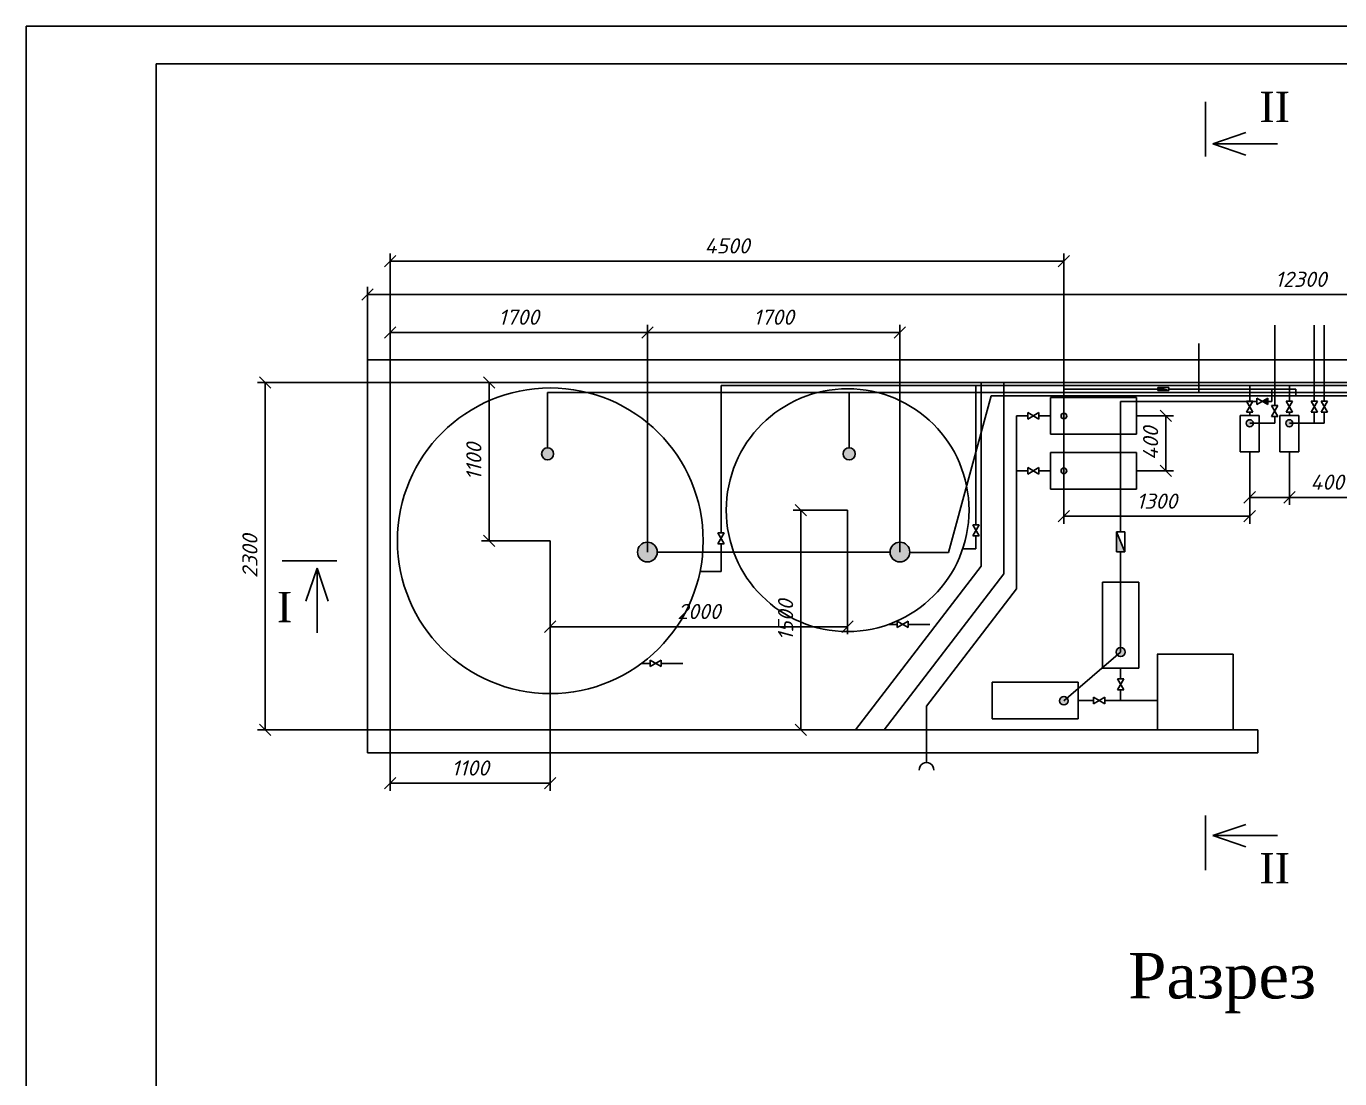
# Model space of a CAD drawing. Header units: millimetres. Extents: x 158645 to 1043550, y -60647 to 236438.
# Drawn here: x 612260 to 629573, y 162572 to 176446 of the extents above; entities that cross this region are included whole.
import ezdxf

# ---------------------------------------------------------------- set-up
doc = ezdxf.new("R2010")
doc.units = ezdxf.units.MM
doc.layers.add('опорудование', color=7, linetype='Continuous')
doc.styles.add('CН', font='TIMES.TTF')
doc.styles.add('СИС', font='txt.shx', dxfattribs={"oblique": 15})
doc.dimstyles.new('50 СИС', dxfattribs={"dimscale": 0, "dimtxt": 200, "dimasz": 150, "dimexe": 100, "dimexo": 0.625, "dimgap": 100, "dimtad": 1, "dimlfac": 0.5, "dimdsep": 46, "dimtxsty": 'СИС', "dimblk": 'OBLIQUE', "dimcen": 2.5, "dimclrd": 3, "dimclre": 3, "dimclrt": 7, "dimadec": 0, "dimazin": 0, "dimtm": 1e-09, "dimtfac": 1, "dimtmove": 0, "dimatfit": 3, "dimldrblk": 'NONE', "dimfxl": 0, "dimtolj": 1, "dimtzin": 0, "dimarcsym": 0})

# ---------------------------------------------------------------- blocks, each defined once
blk = doc.blocks.new('_Oblique')
at = {"color": 0, "lineweight": -2}
blk.add_line((-0.5, -0.5), (0.5, 0.5), dxfattribs=at)
blk = doc.blocks.new('*D129')
at = {"layer": 'Defpoints', "color": 0, "ltscale": 80}
for p in [(616758, 172910), (616758, 172050), (641363, 172050)]:
    blk.add_point(p, dxfattribs=at)
at = {"layer": 'опорудование', "color": 3, "lineweight": -2, "ltscale": 80}
for p, q in [((616758, 172051), (616758, 173010)), ((641363, 172051), (641363, 173010)), ((641363, 172910), (616758, 172910))]:
    blk.add_line(p, q, dxfattribs=at)
at = {"layer": 'опорудование', "color": 3, "lineweight": -2, "ltscale": 80, "xscale": 150, "yscale": 150, "zscale": 150, "rotation": 180}
blk.add_blockref('_Oblique', (616758, 172910), dxfattribs=at)
at = {"layer": 'опорудование', "color": 3, "lineweight": -2, "ltscale": 80, "xscale": 150, "yscale": 150, "zscale": 150}
blk.add_blockref('_Oblique', (641363, 172910), dxfattribs=at)
at = {"layer": 'опорудование', "color": 7, "ltscale": 80, "insert": (629060, 173110), "char_height": 200, "attachment_point": 5, "style": 'СИС'}
blk.add_mtext('\\A1;12300', dxfattribs=at)
blk = doc.blocks.new('_None')
blk = doc.blocks.new('*D130')
at = {"layer": 'Defpoints', "color": 0, "ltscale": 80}
for p in [(617058, 171750), (615408, 167170), (617058, 167170)]:
    blk.add_point(p, dxfattribs=at)
at = {"layer": 'опорудование', "color": 3, "lineweight": -2, "ltscale": 80}
for p, q in [((617057, 171750), (615308, 171750)), ((615408, 171750), (615408, 167170)), ((617057, 167170), (615308, 167170))]:
    blk.add_line(p, q, dxfattribs=at)
at = {"layer": 'опорудование', "color": 3, "lineweight": -2, "ltscale": 80, "xscale": 150, "yscale": 150, "zscale": 150}
for p, rotation in [((615408, 171750), 90), ((615408, 167170), 270)]:
    blk.add_blockref('_Oblique', p, dxfattribs=dict(at, rotation=rotation))
at = {"layer": 'опорудование', "color": 7, "ltscale": 80, "insert": (615208, 169460), "char_height": 200, "attachment_point": 5, "rotation": 90, "style": 'СИС'}
blk.add_mtext('\\A1;2300', dxfattribs=at)
blk = doc.blocks.new('*D131')
at = {"layer": 'Defpoints', "color": 0, "ltscale": 80}
for p in [(617058, 169664), (619167, 169664), (617058, 166468)]:
    blk.add_point(p, dxfattribs=at)
at = {"layer": 'опорудование', "color": 3, "lineweight": -2, "ltscale": 80}
for p, q in [((617058, 169663), (617058, 166368)), ((619167, 169663), (619167, 166368)), ((619167, 166468), (617058, 166468))]:
    blk.add_line(p, q, dxfattribs=at)
at = {"layer": 'опорудование', "color": 3, "lineweight": -2, "ltscale": 80, "xscale": 150, "yscale": 150, "zscale": 150, "rotation": 180}
blk.add_blockref('_Oblique', (617058, 166468), dxfattribs=at)
at = {"layer": 'опорудование', "color": 3, "lineweight": -2, "ltscale": 80, "xscale": 150, "yscale": 150, "zscale": 150}
blk.add_blockref('_Oblique', (619167, 166468), dxfattribs=at)
at = {"layer": 'опорудование', "color": 7, "ltscale": 80, "insert": (618112, 166668), "char_height": 200, "attachment_point": 5, "style": 'СИС'}
blk.add_mtext('\\A1;1100', dxfattribs=at)
blk = doc.blocks.new('*D132')
at = {"layer": 'Defpoints', "color": 0, "ltscale": 80}
for p in [(617058, 171750), (618360, 169664), (619167, 169664)]:
    blk.add_point(p, dxfattribs=at)
at = {"layer": 'опорудование', "color": 3, "lineweight": -2, "ltscale": 80}
for p, q in [((617058, 171750), (618460, 171750)), ((618360, 171750), (618360, 169664)), ((619167, 169664), (618260, 169664))]:
    blk.add_line(p, q, dxfattribs=at)
at = {"layer": 'опорудование', "color": 3, "lineweight": -2, "ltscale": 80, "xscale": 150, "yscale": 150, "zscale": 150}
for p, rotation in [((618360, 171750), 90), ((618360, 169664), 270)]:
    blk.add_blockref('_Oblique', p, dxfattribs=dict(at, rotation=rotation))
at = {"layer": 'опорудование', "color": 7, "ltscale": 80, "insert": (618160, 170707), "char_height": 200, "attachment_point": 5, "rotation": 90, "style": 'СИС'}
blk.add_mtext('\\A1;1100', dxfattribs=at)
blk = doc.blocks.new('*D133')
at = {"layer": 'Defpoints', "color": 0, "ltscale": 80}
for p in [(617058, 172411), (617058, 169663), (620447, 169515)]:
    blk.add_point(p, dxfattribs=at)
at = {"layer": 'опорудование', "color": 3, "lineweight": -2, "ltscale": 80}
for p, q in [((617058, 169664), (617058, 172511)), ((620447, 169515), (620447, 172511)), ((620447, 172411), (617058, 172411))]:
    blk.add_line(p, q, dxfattribs=at)
at = {"layer": 'опорудование', "color": 3, "lineweight": -2, "ltscale": 80, "xscale": 150, "yscale": 150, "zscale": 150, "rotation": 180}
blk.add_blockref('_Oblique', (617058, 172411), dxfattribs=at)
at = {"layer": 'опорудование', "color": 3, "lineweight": -2, "ltscale": 80, "xscale": 150, "yscale": 150, "zscale": 150}
blk.add_blockref('_Oblique', (620447, 172411), dxfattribs=at)
at = {"layer": 'опорудование', "color": 7, "ltscale": 80, "insert": (618752, 172611), "char_height": 200, "attachment_point": 5, "style": 'СИС'}
blk.add_mtext('\\A1;1700', dxfattribs=at)
blk = doc.blocks.new('*D134')
at = {"layer": 'Defpoints', "color": 0, "ltscale": 80}
for p in [(623776, 172411), (620447, 169515), (623776, 169515)]:
    blk.add_point(p, dxfattribs=at)
at = {"layer": 'опорудование', "color": 3, "lineweight": -2, "ltscale": 80}
for p, q in [((620447, 169515), (620447, 172511)), ((623776, 169515), (623776, 172511)), ((620447, 172411), (623776, 172411))]:
    blk.add_line(p, q, dxfattribs=at)
at = {"layer": 'опорудование', "color": 3, "lineweight": -2, "ltscale": 80, "xscale": 150, "yscale": 150, "zscale": 150, "rotation": 180}
blk.add_blockref('_Oblique', (620447, 172411), dxfattribs=at)
at = {"layer": 'опорудование', "color": 3, "lineweight": -2, "ltscale": 80, "xscale": 150, "yscale": 150, "zscale": 150}
blk.add_blockref('_Oblique', (623776, 172411), dxfattribs=at)
at = {"layer": 'опорудование', "color": 7, "ltscale": 80, "insert": (622111, 172611), "char_height": 200, "attachment_point": 5, "style": 'СИС'}
blk.add_mtext('\\A1;1700', dxfattribs=at)
blk = doc.blocks.new('*D135')
at = {"layer": 'Defpoints', "color": 0, "ltscale": 80}
for p in [(623086, 170067), (619167, 169664), (623086, 168531)]:
    blk.add_point(p, dxfattribs=at)
at = {"layer": 'опорудование', "color": 3, "lineweight": -2, "ltscale": 80}
for p, q in [((623086, 170067), (623086, 168431)), ((619167, 169663), (619167, 168431)), ((619167, 168531), (623086, 168531))]:
    blk.add_line(p, q, dxfattribs=at)
at = {"layer": 'опорудование', "color": 3, "lineweight": -2, "ltscale": 80, "xscale": 150, "yscale": 150, "zscale": 150, "rotation": 180}
blk.add_blockref('_Oblique', (619167, 168531), dxfattribs=at)
at = {"layer": 'опорудование', "color": 3, "lineweight": -2, "ltscale": 80, "xscale": 150, "yscale": 150, "zscale": 150}
blk.add_blockref('_Oblique', (623086, 168531), dxfattribs=at)
at = {"layer": 'опорудование', "color": 7, "ltscale": 80, "insert": (621127, 168731), "char_height": 200, "attachment_point": 5, "style": 'СИС'}
blk.add_mtext('\\A1;2000', dxfattribs=at)
blk = doc.blocks.new('*D136')
at = {"layer": 'Defpoints', "color": 0, "ltscale": 80}
for p in [(625938, 173351), (617058, 172050), (625938, 171346)]:
    blk.add_point(p, dxfattribs=at)
at = {"layer": 'опорудование', "color": 3, "lineweight": -2, "ltscale": 80}
for p, q in [((617058, 172051), (617058, 173451)), ((617058, 173351), (625938, 173351)), ((625938, 171347), (625938, 173451))]:
    blk.add_line(p, q, dxfattribs=at)
at = {"layer": 'опорудование', "color": 3, "lineweight": -2, "ltscale": 80, "xscale": 150, "yscale": 150, "zscale": 150, "rotation": 180}
blk.add_blockref('_Oblique', (617058, 173351), dxfattribs=at)
at = {"layer": 'опорудование', "color": 3, "lineweight": -2, "ltscale": 80, "xscale": 150, "yscale": 150, "zscale": 150}
blk.add_blockref('_Oblique', (625938, 173351), dxfattribs=at)
at = {"layer": 'опорудование', "color": 7, "ltscale": 80, "insert": (621498, 173551), "char_height": 200, "attachment_point": 5, "style": 'СИС'}
blk.add_mtext('\\A1;4500', dxfattribs=at)
blk = doc.blocks.new('*D141')
at = {"layer": 'Defpoints', "color": 0, "ltscale": 80}
for p in [(623086, 170067), (622469, 167170), (623086, 167170)]:
    blk.add_point(p, dxfattribs=at)
at = {"layer": 'опорудование', "color": 3, "lineweight": -2, "ltscale": 80}
for p, q in [((623086, 170067), (622369, 170067)), ((622469, 170067), (622469, 167170)), ((623086, 167170), (622369, 167170))]:
    blk.add_line(p, q, dxfattribs=at)
at = {"layer": 'опорудование', "color": 3, "lineweight": -2, "ltscale": 80, "xscale": 150, "yscale": 150, "zscale": 150}
for p, rotation in [((622469, 170067), 90), ((622469, 167170), 270)]:
    blk.add_blockref('_Oblique', p, dxfattribs=dict(at, rotation=rotation))
at = {"layer": 'опорудование', "color": 7, "ltscale": 80, "insert": (622269, 168618), "char_height": 200, "attachment_point": 5, "rotation": 90, "style": 'СИС'}
blk.add_mtext('\\A1;1500', dxfattribs=at)
blk = doc.blocks.new('*D142')
at = {"layer": 'Defpoints', "color": 0, "ltscale": 80}
for p in [(625938, 171347), (628386, 170834), (625938, 169986)]:
    blk.add_point(p, dxfattribs=at)
at = {"layer": 'опорудование', "color": 3, "lineweight": -2, "ltscale": 80}
for p, q in [((625938, 171346), (625938, 169886)), ((628386, 170834), (628386, 169886)), ((628386, 169986), (625938, 169986))]:
    blk.add_line(p, q, dxfattribs=at)
at = {"layer": 'опорудование', "color": 3, "lineweight": -2, "ltscale": 80, "xscale": 150, "yscale": 150, "zscale": 150, "rotation": 180}
blk.add_blockref('_Oblique', (625938, 169986), dxfattribs=at)
at = {"layer": 'опорудование', "color": 3, "lineweight": -2, "ltscale": 80, "xscale": 150, "yscale": 150, "zscale": 150}
blk.add_blockref('_Oblique', (628386, 169986), dxfattribs=at)
at = {"layer": 'опорудование', "color": 7, "ltscale": 80, "insert": (627162, 170186), "char_height": 200, "attachment_point": 5, "style": 'СИС'}
blk.add_mtext('\\A1;1300', dxfattribs=at)
blk = doc.blocks.new('*D143')
at = {"layer": 'Defpoints', "color": 0, "ltscale": 80}
for p in [(628386, 170834), (628910, 170834), (628910, 170236)]:
    blk.add_point(p, dxfattribs=at)
at = {"layer": 'опорудование', "color": 3, "lineweight": -2, "ltscale": 80}
for p, q in [((628386, 170833), (628386, 170136)), ((628910, 170834), (628910, 170136)), ((628386, 170236), (628910, 170236)), ((628910, 170236), (629753, 170236))]:
    blk.add_line(p, q, dxfattribs=at)
at = {"layer": 'опорудование', "color": 3, "lineweight": -2, "ltscale": 80, "xscale": 150, "yscale": 150, "zscale": 150, "rotation": 180}
blk.add_blockref('_Oblique', (628386, 170236), dxfattribs=at)
at = {"layer": 'опорудование', "color": 3, "lineweight": -2, "ltscale": 80, "xscale": 150, "yscale": 150, "zscale": 150}
blk.add_blockref('_Oblique', (628910, 170236), dxfattribs=at)
at = {"layer": 'опорудование', "color": 7, "ltscale": 80, "insert": (629407, 170436), "char_height": 200, "attachment_point": 5, "style": 'СИС'}
blk.add_mtext('\\A1;400', dxfattribs=at)
blk = doc.blocks.new('*D144')
at = {"layer": 'Defpoints', "color": 0, "ltscale": 80}
for p in [(626894, 171311), (626894, 170585), (627280, 170585)]:
    blk.add_point(p, dxfattribs=at)
at = {"layer": 'опорудование', "color": 3, "lineweight": -2, "ltscale": 80}
for p, q in [((626895, 171311), (627380, 171311)), ((627280, 171311), (627280, 170585)), ((626895, 170585), (627380, 170585))]:
    blk.add_line(p, q, dxfattribs=at)
at = {"layer": 'опорудование', "color": 3, "lineweight": -2, "ltscale": 80, "xscale": 150, "yscale": 150, "zscale": 150}
for p, rotation in [((627280, 171311), 90), ((627280, 170585), 270)]:
    blk.add_blockref('_Oblique', p, dxfattribs=dict(at, rotation=rotation))
at = {"layer": 'опорудование', "color": 7, "ltscale": 80, "insert": (627080, 170948), "char_height": 200, "attachment_point": 5, "rotation": 90, "style": 'СИС'}
blk.add_mtext('\\A1;400', dxfattribs=at)

msp = doc.modelspace()

# ---------------------------------------------------------------- hatches: boundary and pattern name
at = {"layer": 'опорудование', "ltscale": 80}
for points in [[(627175.841, 171686.083), (627175.841, 171642.554), (627318.849, 171642.554)], [(628625.639, 171543.284), (628552.342, 171501.001), (628625.639, 171458.922)], [(626632.099, 169779.233), (626632.099, 169517.454), (626738.558, 169517.454)]]:
    msp.add_hatch(color=7, dxfattribs=at).paths.add_polyline_path(points)
h = msp.add_hatch(color=7, dxfattribs=at)
h.paths.add_polyline_path([(625975.434, 171308.265, 1.000000782), (625899.84, 171308.265, 1)])
h.paths.add_polyline_path([(625975.434, 170585.304, 1), (625899.84, 170585.304, 1)])
h = msp.add_hatch(color=7, dxfattribs=at)
h.paths.add_polyline_path([(628434.24, 171212.587, 1), (628339.662, 171212.587, 1)])
h.paths.add_polyline_path([(628956.238, 171212.587, 1), (628861.66, 171212.587, 1)])
h = msp.add_hatch(color=7, dxfattribs=at)
h.paths.add_polyline_path([(619211.48, 170809.016, 1), (619052.444, 170809.016, 1)])
h.paths.add_polyline_path([(623186.393, 170809.016, 1), (623027.357, 170809.016, 1)])
h = msp.add_hatch(color=7, dxfattribs=at)
h.paths.add_polyline_path([(620316.407, 169514.532, 1), (620577.117, 169514.532, 1)])
h.paths.add_polyline_path([(623906.153, 169514.532, 1), (623645.443, 169514.532, 1)])
h = msp.add_hatch(color=7, dxfattribs=at)
h.paths.add_polyline_path([(625881.244, 167555.265, 1), (625992.662, 167555.265, 1)])
h.paths.add_polyline_path([(626746.088, 168196.954, 1), (626624.054, 168196.954, 1)])

# ---------------------------------------------------------------- linework, layer by layer
for p, q in [((612260.161, 176446.142), (654260.161, 176446.142)), ((612260.161, 176446.142), (612260.161, 146746.142)), ((653760.161, 175952.764), (613971.965, 175952.764)), ((613971.965, 175952.764), (613971.965, 147246.142))]:
    msp.add_line(p, q)
at = {"layer": 'опорудование', "color": 1, "ltscale": 80}
for p, q in [((627804.651, 175452.092), (627804.651, 174731.155)), ((628334.241, 175044.244), (627900.151, 174896.583)), ((627900.151, 174896.583), (628750.968, 174896.583)), ((628334.241, 174748.922), (627900.151, 174896.583)), ((628716.155, 171447.859), (628716.155, 172506.229)), ((629238.153, 171503.508), (629238.153, 172506.229)), ((629369.864, 171503.508), (629369.864, 172506.229)), ((621418.292, 171708.927), (633853.988, 171708.927)), ((621418.292, 169768.614), (621418.292, 171708.927)), ((624416.739, 169509.839), (624976.429, 171575.415)), ((624777.608, 169873.707), (624777.608, 171708.927)), ((624976.429, 171575.415), (636224.971, 171575.415)), ((625937.637, 171662.167), (627175.841, 171662.167)), ((625937.637, 171346.063), (625937.637, 171662.167)), ((627318.849, 171662.167), (628996.063, 171662.167)), ((628385.991, 171501.001), (628385.991, 171708.927)), ((628909.897, 171503.508), (628909.897, 171708.927)), ((628996.063, 171662.167), (628996.063, 171575.415)), ((628385.991, 171430.032), (628385.991, 171430.388)), ((628385.991, 171430.388), (628385.991, 171430.032)), ((628385.991, 171430.032), (628385.991, 171430.388)), ((628552.52, 171501.103), (628552.164, 171501.103)), ((628909.795, 171430.032), (628909.795, 171430.388)), ((628909.795, 171430.388), (628909.795, 171430.032)), ((629238.153, 171430.032), (629238.153, 171430.388)), ((629238.153, 171430.388), (629238.153, 171430.032)), ((629238.153, 171430.032), (629238.153, 171430.388)), ((629369.864, 171430.032), (629369.864, 171430.388)), ((629369.864, 171430.388), (629369.864, 171430.032)), ((629369.864, 171430.032), (629369.864, 171430.388)), ((625311.957, 171310.823), (625311.957, 169030.067)), ((625460.269, 171310.823), (625311.957, 171310.823)), ((625533.744, 171310.823), (625533.388, 171310.823)), ((625760.31, 171310.823), (625606.863, 171310.823)), ((625937.637, 170623.102), (625937.637, 171270.468)), ((628385.991, 171316.371), (628385.991, 171356.914)), ((628716.155, 171374.74), (628716.155, 171374.384)), ((628716.155, 171374.384), (628716.155, 171374.74)), ((628716.155, 171374.384), (628716.155, 171374.74)), ((628716.155, 171212.587), (628716.155, 171301.265)), ((628909.897, 171316.371), (628909.897, 171356.914)), ((629238.153, 171212.587), (629238.153, 171356.914)), ((629369.864, 171212.587), (629369.864, 171356.914)), ((628386.951, 171212.587), (628716.155, 171212.587)), ((628908.949, 171212.587), (629369.864, 171212.587)), ((625460.269, 170585.304), (625311.957, 170585.304)), ((625533.744, 170585.304), (625533.388, 170585.304)), ((625760.31, 170585.304), (625606.863, 170585.304)), ((621418.292, 169695.139), (621418.292, 169695.495)), ((621418.292, 169695.495), (621418.292, 169695.139)), ((621418.292, 169695.139), (621418.292, 169695.495)), ((624777.608, 169800.588), (624777.608, 169800.232)), ((624777.608, 169800.232), (624777.608, 169800.588)), ((624777.608, 169558.973), (624777.608, 169727.114)), ((623645.443, 169514.532), (620577.117, 169514.532)), ((621418.292, 169259.411), (621418.292, 169622.021)), ((623906.069, 169509.839), (624416.739, 169509.839)), ((624603.592, 169558.973), (624777.608, 169558.973)), ((616354.256, 169397.651), (615633.32, 169397.651)), ((615946.014, 168868.061), (616093.676, 169302.151)), ((616093.676, 169302.151), (616093.676, 168451.334)), ((616241.337, 168868.061), (616093.676, 169302.151)), ((621141.195, 169259.411), (621418.292, 169259.411)), ((625311.957, 169030.067), (624126.511, 167484.581)), ((623738.754, 168560.582), (623625.211, 168560.582)), ((623812.229, 168560.582), (623811.873, 168560.582)), ((623811.873, 168560.582), (623812.229, 168560.582)), ((624171.045, 168560.582), (623885.347, 168560.582)), ((620482.665, 168046.43), (620369.123, 168046.43)), ((620556.14, 168046.43), (620555.784, 168046.43)), ((620555.784, 168046.43), (620556.14, 168046.43)), ((620914.957, 168046.43), (620629.259, 168046.43)), ((626685.074, 167771.062), (626685.074, 167770.706)), ((624126.511, 167484.581), (624126.511, 166741.07)), ((626401.48, 167558.202), (626401.124, 167558.202)), ((627804.651, 166042.254), (627804.651, 165321.317)), ((628334.241, 165925.233), (627900.151, 165777.571)), ((627900.151, 165777.571), (628750.968, 165777.571)), ((628334.241, 165629.91), (627900.151, 165777.571))]:
    msp.add_line(p, q, dxfattribs=at)
at = {"layer": 'опорудование', "color": 5, "ltscale": 80}
for p, q in [((627716.742, 171617.151), (627716.742, 172264.755)), ((619131.962, 171617.151), (636224.971, 171617.151)), ((619131.962, 171617.151), (619131.962, 170888.534)), ((623106.875, 171617.151), (623106.875, 170888.534)), ((628677.447, 171662.167), (628677.447, 171501.001)), ((626685.071, 171501.001), (628479.045, 171501.001)), ((626685.071, 169779.233), (626685.071, 171501.001)), ((628385.991, 171430.388), (628385.991, 171430.032)), ((628385.991, 171430.032), (628385.991, 171430.388)), ((628625.639, 171501.001), (628677.447, 171501.001)), ((628909.795, 171430.388), (628909.795, 171430.032)), ((628909.795, 171430.032), (628909.795, 171430.388)), ((629238.153, 171430.388), (629238.153, 171430.032)), ((629238.153, 171430.032), (629238.153, 171430.388)), ((629369.864, 171430.032), (629369.864, 171430.388)), ((629369.864, 171430.388), (629369.864, 171430.032)), ((628716.155, 171374.384), (628716.155, 171374.74)), ((628716.155, 171374.74), (628716.155, 171374.384)), ((621418.292, 169695.139), (621418.292, 169695.495)), ((621418.292, 169695.495), (621418.292, 169695.139)), ((624777.608, 169800.588), (624777.608, 169800.232)), ((624777.608, 169800.232), (624777.608, 169800.588)), ((626685.071, 168196.954), (626685.071, 169517.454)), ((623812.229, 168560.582), (623811.873, 168560.582)), ((623811.873, 168560.582), (623812.229, 168560.582)), ((625936.953, 167555.265), (626685.071, 168196.954)), ((620556.14, 168046.43), (620555.784, 168046.43)), ((620555.784, 168046.43), (620556.14, 168046.43)), ((626685.074, 167983.21), (626685.074, 167844.181)), ((626685.074, 167770.706), (626685.074, 167771.062)), ((626685.074, 167771.062), (626685.074, 167770.706)), ((626685.074, 167697.587), (626685.074, 167558.202)), ((626125.449, 167558.202), (626328.005, 167558.202)), ((626401.124, 167558.202), (626401.48, 167558.202)), ((626474.599, 167558.202), (627172.017, 167558.202))]:
    msp.add_line(p, q, dxfattribs=at)
at = {"layer": 'опорудование', "color": 7, "ltscale": 80}
for p, q in [((616757.583, 172050.493), (641363.398, 172050.493)), ((616757.583, 172050.493), (616757.583, 166869.634)), ((617057.583, 171750.493), (641057.583, 171750.493)), ((617057.583, 171750.493), (617057.583, 167169.634)), ((624847.032, 171750.493), (624847.032, 169329.401)), ((625147.032, 171750.493), (625147.032, 169227.595)), ((627175.841, 171686.083), (627175.841, 171642.554)), ((627175.841, 171686.083), (627318.849, 171686.083)), ((627175.841, 171686.083), (627318.849, 171642.554)), ((627175.841, 171642.554), (627318.849, 171642.554)), ((627318.849, 171686.083), (627318.849, 171642.554)), ((625760.31, 171070.823), (625760.31, 171550.823)), ((625760.31, 171550.823), (626894.31, 171550.823)), ((626894.31, 171070.823), (626894.31, 171550.823)), ((628343.81, 171503.508), (628428.376, 171356.914)), ((628343.81, 171503.508), (628428.172, 171503.508)), ((628344.015, 171356.914), (628428.172, 171503.508)), ((628625.639, 171543.284), (628479.045, 171458.717)), ((628479.045, 171543.079), (628625.639, 171458.922)), ((628479.045, 171543.079), (628479.045, 171458.717)), ((628625.639, 171543.284), (628625.639, 171458.922)), ((628673.974, 171447.859), (628758.336, 171447.859)), ((628673.974, 171447.859), (628758.54, 171301.265)), ((628674.179, 171301.265), (628758.336, 171447.859)), ((628867.614, 171503.508), (628952.18, 171356.914)), ((628867.614, 171503.508), (628951.975, 171503.508)), ((628867.818, 171356.914), (628951.975, 171503.508)), ((629195.972, 171503.508), (629280.538, 171356.914)), ((629195.972, 171503.508), (629280.334, 171503.508)), ((629196.177, 171356.914), (629280.334, 171503.508)), ((629327.683, 171503.508), (629412.045, 171503.508)), ((629327.683, 171503.508), (629412.25, 171356.914)), ((629327.888, 171356.914), (629412.045, 171503.508)), ((625606.863, 171353.004), (625460.269, 171268.438)), ((625460.269, 171352.799), (625460.269, 171268.438)), ((625460.269, 171352.799), (625606.863, 171268.642)), ((625606.863, 171353.004), (625606.863, 171268.642)), ((628260.709, 171316.371), (628260.709, 170834.456)), ((628511.273, 171316.371), (628260.709, 171316.371)), ((628344.015, 171356.914), (628428.376, 171356.914)), ((628511.273, 170834.456), (628511.273, 171316.371)), ((628674.179, 171301.265), (628758.54, 171301.265)), ((629035.179, 171316.371), (628784.615, 171316.371)), ((628784.615, 171316.371), (628784.615, 170834.456)), ((628867.818, 171356.914), (628952.18, 171356.914)), ((629035.179, 170834.456), (629035.179, 171316.371)), ((629196.177, 171356.914), (629280.538, 171356.914)), ((629327.888, 171356.914), (629412.25, 171356.914)), ((625760.31, 171070.823), (626894.31, 171070.823)), ((625760.31, 170825.304), (626894.31, 170825.304)), ((625760.31, 170345.304), (625760.31, 170825.304)), ((626894.31, 170345.304), (626894.31, 170825.304)), ((628260.709, 170834.456), (628511.273, 170834.456)), ((628784.615, 170834.456), (629035.179, 170834.456)), ((625606.863, 170627.485), (625460.269, 170542.919)), ((625460.269, 170627.28), (625606.863, 170543.123)), ((625460.269, 170627.28), (625460.269, 170542.919)), ((625606.863, 170627.485), (625606.863, 170543.123)), ((625760.31, 170345.304), (626894.31, 170345.304)), ((624735.427, 169873.707), (624819.993, 169727.114)), ((624735.427, 169873.707), (624819.788, 169873.707)), ((624735.631, 169727.114), (624819.788, 169873.707)), ((621376.111, 169768.614), (621460.473, 169768.614)), ((621376.111, 169768.614), (621460.678, 169622.021)), ((621376.316, 169622.021), (621460.473, 169768.614)), ((624735.631, 169727.114), (624819.993, 169727.114)), ((626632.099, 169779.233), (626739.073, 169779.233)), ((626632.099, 169779.233), (626632.099, 169517.454)), ((626632.099, 169779.233), (626738.558, 169517.454)), ((626739.073, 169779.233), (626739.073, 169517.454)), ((621376.316, 169622.021), (621460.678, 169622.021)), ((626631.583, 169517.454), (626738.558, 169517.454)), ((624847.032, 169329.401), (623190.409, 167169.634)), ((625147.032, 169227.595), (623568.498, 167169.634)), ((626445.074, 169117.21), (626445.074, 167983.21)), ((626445.074, 169117.21), (626925.074, 169117.21)), ((626925.074, 169117.21), (626925.074, 167983.21)), ((623738.754, 168518.401), (623885.347, 168602.967)), ((623738.754, 168518.401), (623738.754, 168602.762)), ((623885.347, 168518.606), (623738.754, 168602.762)), ((623885.347, 168518.606), (623885.347, 168602.967)), ((628168.353, 168169.634), (627168.353, 168169.634)), ((627172.017, 167169.634), (627172.017, 168169.634)), ((628168.353, 167169.634), (628168.353, 168169.634)), ((620482.665, 168004.249), (620629.259, 168088.816)), ((620482.665, 168004.249), (620482.665, 168088.611)), ((620629.259, 168004.454), (620482.665, 168088.611)), ((620629.259, 168004.454), (620629.259, 168088.816)), ((626445.074, 167983.21), (626925.074, 167983.21)), ((624991.449, 167798.202), (626125.449, 167798.202)), ((624991.449, 167318.202), (624991.449, 167798.202)), ((626125.449, 167318.202), (626125.449, 167798.202)), ((626642.893, 167844.181), (626727.46, 167697.587)), ((626642.893, 167844.181), (626727.255, 167844.181)), ((626643.098, 167697.587), (626727.255, 167844.181)), ((626474.599, 167600.383), (626328.005, 167515.816)), ((626328.005, 167600.178), (626328.005, 167515.816)), ((626328.005, 167600.178), (626474.599, 167516.021)), ((626474.599, 167600.383), (626474.599, 167516.021)), ((626643.098, 167697.587), (626727.46, 167697.587)), ((624991.449, 167318.202), (626125.449, 167318.202)), ((617057.583, 167169.634), (628495.384, 167169.634)), ((628495.384, 167169.634), (628495.384, 166869.634)), ((616757.583, 166869.634), (628495.384, 166869.634))]:
    msp.add_line(p, q, dxfattribs=at)
for centre, radius in [((619167.167, 169663.689), 2015), ((623086.435, 170067.141), 1600), ((625937.637, 171308.265), 37.797), ((628386.951, 171212.587), 47.289), ((628908.949, 171212.587), 47.289), ((619131.962, 170809.016), 79.518), ((623106.875, 170809.016), 79.518), ((625937.637, 170585.304), 37.797), ((620446.762, 169514.532), 130.355), ((623775.798, 169514.532), 130.355), ((626685.071, 168196.954), 61.017), ((625936.953, 167555.265), 55.709)]:
    msp.add_circle(centre, radius, dxfattribs=at)
at = {"layer": 'опорудование', "color": 1, "ltscale": 80}
msp.add_arc((624126.511, 166644.659), 96.412, 357.1557669, 182.8442331, dxfattribs=at)

# ---------------------------------------------------------------- texts
at = {"layer": 'опорудование', "color": 7, "ltscale": 80, "style": 'CН'}
for s, height, p in [('II', 400, (628514.768, 175182.643)), ('I', 400, (615563.831, 168590.243)), ('II', 400, (628514.768, 165146.428)), ('Разрез  I-I', 600, (626784.442, 163630.367))]:
    msp.add_text(s, height=height, dxfattribs=at).set_placement(p)

# ---------------------------------------------------------------- dimensions: what is measured, and where the dimension line sits
at = {"layer": 'опорудование', "color": 7, "ltscale": 80}
for base, p1, p2, text, picture, middle in [((625937.637, 173351.334), (617057.583, 172050.493), (625937.637, 171346.063), '4500', '*D136', (621497.61, 173551.334)), ((616757.583, 172910.369), (641363.398, 172050.493), (616757.583, 172050.493), '12300', '*D129', (629060.491, 173110.369)), ((617057.583, 172410.714), (620446.762, 169514.532), (617057.583, 169663.064), '1700', '*D133', (618752.173, 172610.714)), ((623775.798, 172410.714), (620446.762, 169514.532), (623775.798, 169514.532), '1700', '*D134', (622111.28, 172610.714)), ((625937.637, 169986.341), (628385.991, 170834.456), (625937.637, 171346.688), '1300', '*D142', (627161.814, 170186.341)), ((628909.897, 170236.074), (628385.991, 170833.831), (628909.897, 170834.456), '400', '*D143', (629406.628, 170436.074)), ((623086.435, 168530.652), (619167.167, 169663.689), (623086.435, 170067.141), '2000', '*D135', (621126.801, 168730.652)), ((617057.583, 166468.126), (619167.167, 169663.689), (617057.583, 169663.689), '1100', '*D131', (618112.375, 166668.126))]:
    dim = msp.add_linear_dim(base=base, p1=p1, p2=p2, text=text, dimstyle='50 СИС', override={"dimscale": 1}, dxfattribs=at)
    dim.commit()
    dim.dimension.update_dxf_attribs({"geometry": picture, "text_midpoint": middle})
for base, p1, p2, text, picture, middle in [((615408.289, 167169.634), (617057.583, 171750.493), (617057.583, 167169.634), '2300', '*D130', (615208.289, 169460.063)), ((618359.995, 169663.689), (617057.583, 171750.493), (619167.167, 169663.689), '1100', '*D132', (618159.995, 170707.091)), ((627280.218, 170585.304), (626894.31, 171310.823), (626894.31, 170585.304), '400', '*D144', (627080.218, 170948.064)), ((622469.12, 167169.634), (623086.435, 170067.141), (623086.435, 167169.634), '1500', '*D141', (622269.12, 168618.388))]:
    dim = msp.add_linear_dim(base=base, p1=p1, p2=p2, angle=90, text=text, dimstyle='50 СИС', override={"dimscale": 1}, dxfattribs=at)
    dim.commit()
    dim.dimension.update_dxf_attribs({"geometry": picture, "text_midpoint": middle})

doc.saveas('drawing.dxf')
